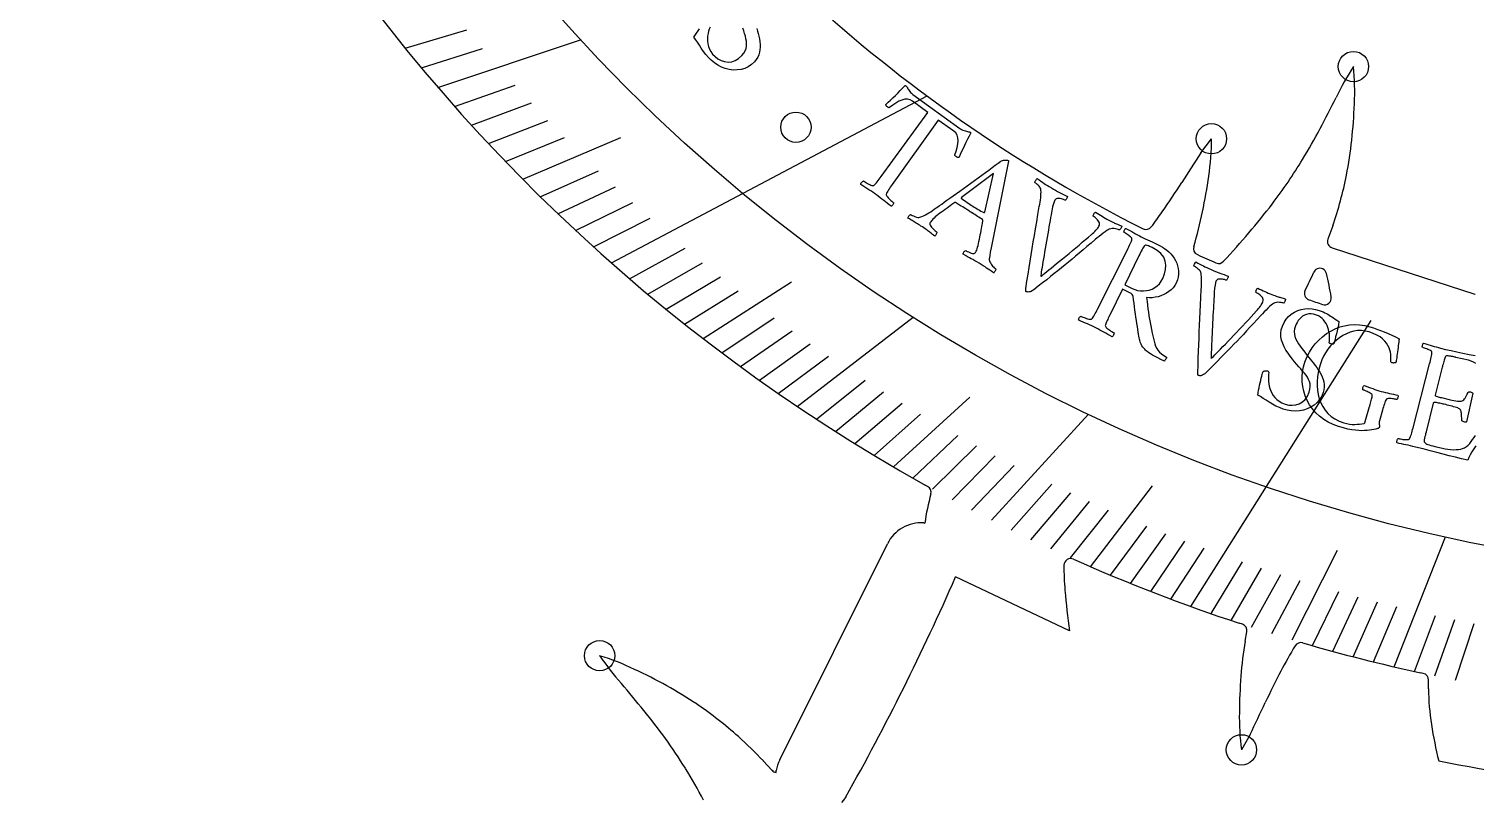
# Model space of a CAD drawing. Header units: millimetres. Extents: x -94 to 94, y -94 to 94.
# Drawn here: x -66.4 to -12.3, y -43.7 to -14.9 of the extents above; entities that cross this region are included whole.
import ezdxf

# ---------------------------------------------------------------- set-up
doc = ezdxf.new("R2010")
doc.units = ezdxf.units.MM
for name, color, linetype in [('CUT_INNER', 6, 'Continuous'), ('CUT_OUTER', 1, 'Continuous'), ('ENGRAVE', 7, 'Continuous'), ('ENGRAVE_FINE', 8, 'Continuous'), ('TEXT', 5, 'Continuous')]:
    doc.layers.add(name, color=color, linetype=linetype)

msp = doc.modelspace()

# ---------------------------------------------------------------- linework, layer by layer
at = {"layer": 'CUT_INNER'}
for points in [[(-22.6, -19.509), (-22.206, -18.985), (-22.203, -18.981)], [(-17.667, -22.235), (-17.85, -22.731)], [(-17.692, -23.055), (-12.35, -24.783), (-12.344, -24.785)], [(-32.817, -31.977), (-32.907, -31.927)], [(-32.955, -33.341), (-32.921, -33.345)], [(-38.348, -42.2), (-34.323, -34.123)], [(-27.508, -37.373), (-27.507, -37.379), (-27.512, -37.376), (-31.774, -35.361)], [(-21.046, -37.127), (-21.172, -37.086)], [(-20.944, -37.755), (-20.878, -37.411)], [(-14.28, -38.964), (-14.383, -38.942)], [(-14.09, -39.54), (-14.083, -39.214)], [(-20.755, -41.248), (-21.078, -41.818), (-21.081, -41.822)], [(-38.962, -42.237), (-38.635, -42.589)], [(-38.485, -42.666), (-38.477, -42.595)], [(-35.878, -43.585), (-35.958, -43.699), (-36.039, -43.794)]]:
    msp.add_lwpolyline(points, dxfattribs=at)
for centre, radius, start, end in [((0, 27.004), 67.496, 125.98241, 240.82111), ((-0.007, 26.994), 55.199, 227.8306, 243.3541), ((-9.16, -21.382), 9.263, 146.5853, 154.7692), ((-25.649, -17.191), 8.804, 356.8265, 5.9364), ((-70.969, 9.314), 59.75, 332.14912, 333.40663), ((-35.456, -17.02), 18.609, 353.8051, 357.9727), ((-38.537, -7.777), 23.091, 328.7711, 332.0511), ((-31.006, -19.029), 8.804, 351.2015, 0.3114), ((-32.367, -17.359), 15.502, 348.9059, 353.8177), ((62.107, -74.714), 101.109, 146.90664, 147.65321), ((-35.181, -9.781), 19.182, 322.6541, 328.6934), ((-40.75, -17.898), 18.609, 348.1801, 352.3477), ((-31.047, -17.601), 14.16, 340.8975, 348.8398), ((-49.132, -4.138), 30.63, 324.9919, 327.453), ((-39.239, -6.669), 24.296, 319.3634, 322.6242), ((-33.891, -14.957), 11.941, 322.2204, 325.5586), ((-37.603, -18.562), 15.393, 343.2228, 348.2014), ((-24.651, -22.119), 0.25, 243.457, 322.0596), ((-54.618, 6.565), 44.585, 317.4946, 319.329), ((-22.627, -23.083), 0.25, 161.9079, 245.5664), ((-17.615, -22.818), 0.25, 159.7543, 252.0802), ((-9.332, 6.124), 32.34, 245.5243, 246.2189), ((-9.757, 4.809), 30.967, 245.9575, 246.6449), ((-21.934, -23.391), 0.25, 246.6211, 317.5264), ((-33.205, -17.326), 16.249, 333.2174, 335.874), ((-18.147, -24.07), 0.25, 115.753, 155.7484), ((-18.147, -24.07), 0.25, 12.9076, 115.753), ((-27.642, -26.437), 10.036, 8.8654, 13.9701), ((-18.475, -24.759), 0.25, 153.6337, 250.4883), ((-3.839, 16.106), 43.656, 250.2954, 250.9963), ((-17.973, -24.935), 0.25, 250.8398, 10.3173), ((-24.525, -34.512), 8.477, 164.5614, 172.0905), ((-32.938, -32.195), 0.25, 346.1217, 60.9961), ((-33.054, -34.755), 1.418, 86.0102, 153.5102), ((-27.469, -34.923), 0.25, 65.9334, 179.8158), ((-18.824, -35.035), 8.896, 179.2772, 185.3238), ((-0.006, 26.987), 67.478, 246.07896, 251.71979), ((-116.278, 1.678), 92.265, 330.6214, 336.33177), ((-6.068, -34.149), 21.68, 184.5253, 188.5505), ((-21.124, -37.364), 0.25, 349.3006, 71.8945), ((-5.647, -40.267), 15.502, 170.6736, 175.5854), ((-18.861, -38.064), 0.25, 74.0046, 149.4522), ((-0.004, 26.988), 67.48, 253.83367, 257.69617), ((-37.38, -33.158), 9.263, 213.7437, 221.9276), ((-47.643, -46.727), 8.804, 63.9849, 73.0948), ((-5.06, -46.445), 16.396, 148.7391, 152.5191), ((-51.608, -55.699), 18.609, 60.9635, 65.1311), ((7.534, -53.077), 30.63, 152.3846, 154.8457), ((-89.662, -78.204), 59.75, 39.30754, 40.56505), ((-50.096, -52.983), 15.502, 56.0643, 60.9761), ((-2.549, -40.511), 18.609, 175.5727, 179.7404), ((-14.333, -39.208), 0.25, 358.7745, 77.8711), ((-3.987, -39.35), 10.105, 181.0807, 188.6884), ((-61.322, -54.95), 23.091, 35.9295, 39.2095), ((-49.361, -51.861), 14.16, 48.0559, 55.9982), ((-12.357, -40.642), 8.804, 178.5941, 187.7041), ((-111.861, 2.599), 101.109, 334.29932, 335.04589), ((1.092, -38.565), 15.244, 188.7219, 193.9421), ((-58.086, -52.575), 19.077, 31.8288, 35.8574), ((-51.292, -53.985), 17.031, 43.615, 48.0005), ((-59.718, -53.563), 20.985, 28.0326, 31.7687), ((-38.453, -42.42), 0.248, 222.8335, 262.6316), ((-37.079, -42.832), 1.418, 153.5102, 170.3852), ((-1.435, 19.534), 62.978, 258.76728, 264.35713)]:
    msp.add_arc(centre, radius, start, end, dxfattribs=at)
at = {"layer": 'CUT_OUTER'}
msp.add_arc((0, 0), 94.5, 187.01862, 352.61767, dxfattribs=at)
at = {"layer": 'ENGRAVE'}
for points in [[(-51.132, -17.056), (-45.804, -15.279)], [(-44.641, -23.621), (-32.841, -17.377)], [(-37.693, -28.987), (-33.36, -25.654)], [(-22.971, -36.463), (-16.232, -25.767)], [(-30.434, -33.241), (-26.804, -29.276)], [(-15.376, -38.717), (-13.449, -33.864)]]:
    msp.add_lwpolyline(points, dxfattribs=at)
for centre, radius in [((0, 27.004), 62.336), ((-16.892, -16.28), 0.567), ((-37.743, -18.546), 0.567), ((-22.203, -18.98), 0.567), ((-45.084, -38.303), 0.567), ((-21.081, -41.823), 0.567)]:
    msp.add_circle(centre, radius, dxfattribs=at)
at = {"layer": 'ENGRAVE_FINE'}
for points in [[(-52.358, -15.591), (-50.056, -14.906)], [(-51.748, -16.33), (-49.46, -15.608)], [(-50.508, -17.769), (-48.249, -16.974)], [(-49.879, -18.469), (-47.636, -17.639)], [(-49.243, -19.157), (-47.016, -18.29)], [(-47.955, -20.494), (-44.294, -18.929)], [(-48.602, -19.832), (-46.392, -18.93)], [(-47.302, -21.144), (-45.128, -20.172)], [(-46.644, -21.782), (-44.489, -20.775)], [(-45.981, -22.407), (-43.846, -21.366)], [(-45.314, -23.02), (-43.198, -21.945)], [(-43.964, -24.21), (-41.891, -23.068)], [(-43.283, -24.787), (-41.232, -23.613)], [(-42.597, -25.352), (-40.569, -24.145)], [(-41.214, -26.448), (-37.908, -24.326)], [(-41.907, -25.906), (-39.903, -24.667)], [(-40.517, -26.979), (-38.561, -25.676)], [(-39.816, -27.497), (-37.885, -26.164)], [(-39.111, -28.005), (-37.206, -26.641)], [(-38.404, -28.502), (-36.525, -27.107)], [(-36.979, -29.461), (-35.155, -28.007)], [(-36.262, -29.924), (-34.466, -28.441)], [(-34.095, -31.247), (-31.244, -28.634)], [(-35.543, -30.376), (-33.775, -28.865)], [(-34.82, -30.817), (-33.082, -29.278)], [(-33.368, -31.667), (-31.689, -30.074)], [(-32.638, -32.076), (-30.99, -30.457)], [(-31.905, -32.475), (-30.289, -30.829)], [(-31.171, -32.863), (-29.586, -31.192)], [(-29.696, -33.608), (-28.175, -31.888)], [(-28.955, -33.966), (-27.468, -32.221)], [(-26.723, -34.977), (-24.412, -31.952)], [(-28.213, -34.313), (-26.759, -32.545)], [(-27.469, -34.65), (-26.049, -32.859)], [(-25.975, -35.294), (-24.625, -33.459)], [(-25.226, -35.601), (-23.911, -33.744)], [(-24.476, -35.898), (-23.196, -34.021)], [(-23.724, -36.185), (-22.48, -34.288)], [(-19.186, -37.708), (-17.485, -34.364)], [(-22.216, -36.731), (-21.045, -34.796)], [(-21.46, -36.99), (-20.326, -35.036)], [(-20.703, -37.239), (-19.607, -35.267)], [(-19.945, -37.478), (-18.887, -35.489)], [(-18.426, -37.928), (-17.444, -35.907)], [(-17.665, -38.139), (-16.721, -36.103)], [(-16.903, -38.341), (-15.998, -36.29)], [(-16.14, -38.534), (-15.275, -36.469)], [(-14.612, -38.892), (-13.826, -36.8)], [(-13.847, -39.056), (-13.101, -36.953)], [(-13.081, -39.212), (-12.375, -37.097)]]:
    msp.add_lwpolyline(points, dxfattribs=at)
at = {"layer": 'TEXT'}
for points in [[(-39.199, -14.856), (-39.174, -14.951), (-39.15, -15.049), (-39.129, -15.148), (-39.11, -15.248), (-39.095, -15.349), (-39.085, -15.45), (-39.084, -15.55), (-39.091, -15.649), (-39.107, -15.746), (-39.133, -15.84), (-39.173, -15.93), (-39.225, -16.016), (-39.291, -16.097), (-39.402, -16.202), (-39.523, -16.286), (-39.654, -16.348), (-39.796, -16.388), (-39.943, -16.407), (-40.091, -16.408), (-40.239, -16.389), (-40.387, -16.352), (-40.531, -16.297), (-40.667, -16.227), (-40.794, -16.141), (-40.913, -16.04), (-41.017, -15.936), (-41.113, -15.827), (-41.201, -15.714), (-41.281, -15.597), (-41.355, -15.481), (-41.426, -15.372), (-41.494, -15.27), (-41.559, -15.175), (-41.51, -15.101), (-41.458, -15.025), (-41.403, -14.947), (-41.345, -14.869)], [(-40.956, -14.806), (-40.984, -14.88), (-41.009, -14.961), (-41.029, -15.046), (-41.045, -15.138), (-41.054, -15.232), (-41.053, -15.329), (-41.04, -15.426), (-41.018, -15.524), (-40.981, -15.623), (-40.928, -15.719), (-40.857, -15.814), (-40.769, -15.907), (-40.661, -15.993), (-40.544, -16.055), (-40.417, -16.094), (-40.281, -16.11), (-40.143, -16.097), (-40.012, -16.052), (-39.887, -15.976), (-39.768, -15.867), (-39.695, -15.778), (-39.641, -15.69), (-39.606, -15.602), (-39.59, -15.514), (-39.588, -15.425), (-39.595, -15.335), (-39.611, -15.242), (-39.635, -15.146), (-39.665, -15.048), (-39.695, -14.947), (-39.727, -14.842)], [(-12.315, -30.452), (-12.39, -30.57), (-12.461, -30.687), (-12.523, -30.796), (-12.573, -30.897), (-12.614, -30.99), (-12.847, -30.939), (-13.079, -30.884), (-13.309, -30.828), (-13.539, -30.769), (-13.775, -30.708), (-14.026, -30.644), (-14.291, -30.576), (-14.572, -30.505), (-14.669, -30.481), (-14.762, -30.459), (-14.849, -30.439), (-14.932, -30.422), (-15.013, -30.405), (-15.095, -30.386), (-15.178, -30.366), (-15.262, -30.344), (-15.269, -30.328), (-15.271, -30.308), (-15.268, -30.285), (-15.261, -30.258), (-15.252, -30.232), (-15.242, -30.211), (-15.231, -30.195), (-15.22, -30.183), (-15.198, -30.188), (-15.169, -30.194), (-15.133, -30.201), (-15.089, -30.209), (-15.041, -30.216), (-14.994, -30.221), (-14.948, -30.223), (-14.902, -30.224), (-14.862, -30.222), (-14.831, -30.216), (-14.81, -30.207), (-14.798, -30.195), (-14.778, -30.161), (-14.76, -30.121), (-14.742, -30.075), (-14.726, -30.024), (-14.71, -29.968), (-14.694, -29.911), (-14.678, -29.851), (-14.662, -29.789), (-14.043, -27.389), (-14.027, -27.326), (-14.011, -27.265), (-13.997, -27.206), (-13.984, -27.149), (-13.972, -27.095), (-13.965, -27.046), (-13.961, -27.001), (-13.962, -26.961), (-13.965, -26.943), (-13.978, -26.925), (-14.001, -26.906), (-14.034, -26.887), (-14.072, -26.869), (-14.111, -26.851), (-14.152, -26.834), (-14.194, -26.817), (-14.234, -26.803), (-14.267, -26.791), (-14.293, -26.783), (-14.313, -26.777), (-14.317, -26.761), (-14.318, -26.742), (-14.316, -26.718), (-14.311, -26.691), (-14.303, -26.665), (-14.294, -26.643), (-14.283, -26.627), (-14.27, -26.616), (-14.189, -26.641), (-14.109, -26.666), (-14.029, -26.691), (-13.951, -26.715), (-13.872, -26.74), (-13.795, -26.763), (-13.717, -26.784), (-13.64, -26.804), (-13.64, -26.804), (-13.445, -26.852), (-13.24, -26.899), (-13.025, -26.946), (-12.799, -26.992), (-12.57, -27.038), (-12.344, -27.084)], [(-12.312, -27.38), (-12.397, -27.33), (-12.491, -27.29), (-12.594, -27.26), (-13.059, -27.15), (-13.079, -27.145), (-13.106, -27.14), (-13.14, -27.132), (-13.181, -27.124), (-13.225, -27.115), (-13.268, -27.108), (-13.31, -27.102), (-13.35, -27.097), (-13.387, -27.096), (-13.415, -27.098), (-13.436, -27.105), (-13.449, -27.116), (-13.464, -27.145), (-13.478, -27.179), (-13.492, -27.218), (-13.505, -27.261), (-13.518, -27.307), (-13.531, -27.354), (-13.543, -27.402), (-13.556, -27.451), (-13.56, -27.47), (-13.565, -27.487), (-13.568, -27.502), (-13.571, -27.514), (-13.833, -28.564), (-13.831, -28.576), (-13.819, -28.587), (-13.797, -28.599), (-13.766, -28.611), (-13.729, -28.623), (-13.689, -28.635), (-13.647, -28.646), (-13.603, -28.657), (-13.313, -28.727), (-13.219, -28.749), (-13.135, -28.767), (-13.062, -28.78), (-13, -28.789), (-12.946, -28.794), (-12.899, -28.793), (-12.859, -28.786), (-12.825, -28.775), (-12.796, -28.757), (-12.768, -28.734), (-12.742, -28.706), (-12.718, -28.671), (-12.693, -28.63), (-12.666, -28.582), (-12.637, -28.527), (-12.605, -28.465), (-12.594, -28.449), (-12.576, -28.44), (-12.55, -28.438), (-12.517, -28.442), (-12.486, -28.451), (-12.46, -28.463), (-12.441, -28.477), (-12.427, -28.493), (-12.666, -29.561), (-12.683, -29.567), (-12.704, -29.57), (-12.732, -29.569), (-12.764, -29.563), (-12.794, -29.553), (-12.818, -29.54), (-12.833, -29.523), (-12.841, -29.503), (-12.843, -29.423), (-12.846, -29.355), (-12.849, -29.298), (-12.854, -29.253), (-12.859, -29.217), (-12.864, -29.186), (-12.87, -29.162), (-12.877, -29.144), (-12.885, -29.129), (-12.894, -29.115), (-12.904, -29.102), (-12.916, -29.089), (-12.932, -29.074), (-12.959, -29.059), (-12.994, -29.043), (-13.04, -29.027), (-13.092, -29.011), (-13.146, -28.994), (-13.203, -28.978), (-13.263, -28.962), (-13.323, -28.947), (-13.382, -28.932), (-13.439, -28.918), (-13.494, -28.904), (-13.532, -28.895), (-13.573, -28.886), (-13.617, -28.876), (-13.663, -28.866), (-13.709, -28.857), (-13.752, -28.849), (-13.791, -28.843), (-13.828, -28.838), (-13.86, -28.836), (-13.883, -28.839), (-13.898, -28.846), (-13.906, -28.858), (-14.173, -29.931), (-14.175, -29.938), (-14.177, -29.945), (-14.179, -29.955), (-14.182, -29.966), (-14.192, -30.009), (-14.204, -30.058), (-14.217, -30.113), (-14.23, -30.174), (-14.242, -30.231), (-14.247, -30.276), (-14.247, -30.307), (-14.24, -30.325), (-14.214, -30.351), (-14.183, -30.373), (-14.148, -30.393), (-14.109, -30.409), (-14.061, -30.425), (-14.001, -30.443), (-13.929, -30.462), (-13.844, -30.483), (-13.568, -30.549), (-13.465, -30.57), (-13.361, -30.586), (-13.257, -30.597), (-13.153, -30.602), (-13.053, -30.601), (-12.962, -30.594), (-12.881, -30.579), (-12.809, -30.558), (-12.735, -30.527), (-12.667, -30.485), (-12.604, -30.433), (-12.546, -30.369), (-12.491, -30.299), (-12.437, -30.225), (-12.382, -30.148), (-12.327, -30.067)]]:
    msp.add_lwpolyline(points, dxfattribs=at)
for points in [[(-31.616, -18.594), (-31.585, -18.613), (-31.548, -18.632), (-31.505, -18.651), (-31.455, -18.669), (-31.406, -18.686), (-31.362, -18.699), (-31.325, -18.708), (-31.294, -18.715), (-31.271, -18.718), (-31.253, -18.721), (-31.239, -18.726), (-31.23, -18.73), (-31.223, -18.736), (-31.216, -18.743), (-31.21, -18.752), (-31.203, -18.762), (-31.266, -18.88), (-31.326, -18.997), (-31.385, -19.112), (-31.441, -19.226), (-31.494, -19.34), (-31.546, -19.451), (-31.595, -19.562), (-31.642, -19.672), (-31.651, -19.673), (-31.663, -19.674), (-31.677, -19.674), (-31.692, -19.673), (-31.709, -19.671), (-31.725, -19.666), (-31.741, -19.657), (-31.756, -19.644), (-31.779, -19.627), (-31.795, -19.609), (-31.804, -19.592), (-31.806, -19.574), (-31.752, -19.436), (-31.712, -19.302), (-31.687, -19.174), (-31.677, -19.051), (-31.684, -18.938), (-31.715, -18.84), (-31.767, -18.758), (-31.843, -18.69), (-32.418, -18.283), (-34.142, -20.69), (-34.179, -20.743), (-34.214, -20.793), (-34.248, -20.843), (-34.281, -20.89), (-34.31, -20.936), (-34.334, -20.978), (-34.353, -21.018), (-34.366, -21.056), (-34.366, -21.074), (-34.358, -21.096), (-34.342, -21.124), (-34.319, -21.155), (-34.29, -21.189), (-34.26, -21.222), (-34.227, -21.254), (-34.192, -21.285), (-34.159, -21.314), (-34.131, -21.337), (-34.109, -21.355), (-34.091, -21.367), (-34.093, -21.384), (-34.098, -21.402), (-34.108, -21.424), (-34.122, -21.448), (-34.138, -21.47), (-34.154, -21.487), (-34.171, -21.498), (-34.187, -21.504), (-34.257, -21.447), (-34.326, -21.392), (-34.393, -21.338), (-34.459, -21.285), (-34.525, -21.233), (-34.593, -21.181), (-34.662, -21.13), (-34.732, -21.078), (-34.801, -21.029), (-34.872, -20.98), (-34.944, -20.931), (-35.017, -20.883), (-35.09, -20.834), (-35.165, -20.786), (-35.241, -20.737), (-35.317, -20.688), (-35.317, -20.67), (-35.311, -20.651), (-35.3, -20.63), (-35.284, -20.608), (-35.266, -20.587), (-35.249, -20.571), (-35.233, -20.56), (-35.218, -20.554), (-35.2, -20.566), (-35.175, -20.582), (-35.144, -20.602), (-35.105, -20.625), (-35.064, -20.649), (-35.022, -20.671), (-34.98, -20.691), (-34.938, -20.708), (-34.899, -20.721), (-34.869, -20.727), (-34.846, -20.727), (-34.831, -20.72), (-34.799, -20.696), (-34.767, -20.665), (-34.734, -20.629), (-34.7, -20.587), (-34.665, -20.542), (-34.629, -20.494), (-34.592, -20.444), (-34.554, -20.392), (-32.81, -18), (-33.386, -17.574), (-33.474, -17.524), (-33.569, -17.5), (-33.671, -17.502), (-33.781, -17.53), (-33.895, -17.578), (-34.01, -17.642), (-34.125, -17.72), (-34.242, -17.814), (-34.259, -17.817), (-34.279, -17.814), (-34.3, -17.805), (-34.324, -17.788), (-34.34, -17.778), (-34.353, -17.766), (-34.363, -17.753), (-34.37, -17.739), (-34.374, -17.725), (-34.377, -17.712), (-34.38, -17.701), (-34.381, -17.692), (-34.292, -17.613), (-34.203, -17.531), (-34.114, -17.447), (-34.024, -17.359), (-33.934, -17.27), (-33.844, -17.178), (-33.752, -17.083), (-33.66, -16.987), (-33.645, -16.992), (-33.631, -17), (-33.618, -17.012), (-33.604, -17.026), (-33.592, -17.041), (-33.582, -17.055), (-33.574, -17.068), (-33.568, -17.08), (-33.553, -17.107), (-33.533, -17.137), (-33.51, -17.17), (-33.483, -17.207), (-33.454, -17.244), (-33.426, -17.276), (-33.398, -17.303), (-33.37, -17.326)], [(-32.569, -21.613), (-32.561, -21.608), (-32.537, -21.591), (-32.497, -21.563), (-32.441, -21.524), (-32.371, -21.475), (-32.29, -21.418), (-32.199, -21.352), (-32.096, -21.279), (-31.984, -21.199), (-31.865, -21.115), (-31.741, -21.027), (-31.609, -20.934), (-31.474, -20.838), (-31.338, -20.741), (-31.2, -20.642), (-31.061, -20.54), (-30.923, -20.439), (-30.788, -20.339), (-30.656, -20.242), (-30.527, -20.147), (-30.403, -20.055), (-30.287, -19.969), (-30.179, -19.889), (-30.078, -19.814), (-30.052, -19.801), (-30.02, -19.791), (-29.982, -19.783), (-29.936, -19.777), (-29.892, -19.775), (-29.856, -19.776), (-29.827, -19.781), (-29.806, -19.79), (-29.802, -19.793), (-29.799, -19.795), (-29.797, -19.798), (-29.796, -19.8), (-29.795, -19.802), (-29.794, -19.806), (-29.792, -19.81), (-29.789, -19.815), (-30.444, -23.062), (-30.473, -23.223), (-30.494, -23.344), (-30.507, -23.425), (-30.513, -23.465), (-30.513, -23.502), (-30.506, -23.54), (-30.492, -23.58), (-30.471, -23.622), (-30.444, -23.664), (-30.416, -23.703), (-30.387, -23.738), (-30.355, -23.771), (-30.326, -23.799), (-30.302, -23.821), (-30.283, -23.837), (-30.27, -23.846), (-30.27, -23.866), (-30.275, -23.887), (-30.286, -23.91), (-30.302, -23.935), (-30.319, -23.957), (-30.332, -23.974), (-30.343, -23.986), (-30.35, -23.992), (-30.421, -23.944), (-30.488, -23.897), (-30.55, -23.854), (-30.61, -23.813), (-30.67, -23.771), (-30.737, -23.728), (-30.81, -23.681), (-30.89, -23.632), (-30.974, -23.581), (-31.052, -23.536), (-31.122, -23.496), (-31.186, -23.461), (-31.25, -23.427), (-31.322, -23.388), (-31.401, -23.345), (-31.488, -23.298), (-31.489, -23.28), (-31.485, -23.261), (-31.476, -23.239), (-31.462, -23.216), (-31.445, -23.194), (-31.428, -23.178), (-31.411, -23.166), (-31.394, -23.16), (-31.367, -23.175), (-31.333, -23.192), (-31.29, -23.211), (-31.24, -23.232), (-31.189, -23.25), (-31.145, -23.262), (-31.108, -23.267), (-31.077, -23.267), (-31.06, -23.26), (-31.044, -23.248), (-31.028, -23.231), (-31.012, -23.208), (-30.998, -23.18), (-30.983, -23.142), (-30.967, -23.093), (-30.95, -23.034), (-30.933, -22.966), (-30.916, -22.895), (-30.9, -22.818), (-30.883, -22.736), (-30.866, -22.653), (-30.85, -22.57), (-30.834, -22.489), (-30.819, -22.409), (-30.805, -22.332), (-30.792, -22.262), (-30.78, -22.2), (-30.77, -22.145), (-30.761, -22.1), (-30.755, -22.067), (-30.751, -22.048), (-30.75, -22.041), (-30.75, -22.04), (-30.751, -22.037), (-30.752, -22.032), (-30.754, -22.025), (-30.756, -22.017), (-30.759, -22.011), (-30.763, -22.006), (-30.768, -22.002), (-30.806, -21.975), (-30.849, -21.946), (-30.897, -21.914), (-30.949, -21.881), (-31.003, -21.846), (-31.055, -21.814), (-31.105, -21.782), (-31.154, -21.751), (-31.166, -21.743), (-31.179, -21.735), (-31.191, -21.727), (-31.203, -21.719), (-31.216, -21.711), (-31.227, -21.704), (-31.238, -21.697), (-31.248, -21.69), (-31.32, -21.644), (-31.387, -21.602), (-31.447, -21.564), (-31.503, -21.529), (-31.56, -21.495), (-31.625, -21.456), (-31.697, -21.414), (-31.778, -21.367), (-31.781, -21.366), (-31.786, -21.365), (-31.791, -21.365), (-31.798, -21.365), (-31.804, -21.366), (-31.809, -21.366), (-31.812, -21.366), (-31.813, -21.366), (-31.819, -21.371), (-31.838, -21.385), (-31.87, -21.408), (-31.915, -21.441), (-31.969, -21.48), (-32.028, -21.523), (-32.091, -21.568), (-32.16, -21.618), (-32.23, -21.668), (-32.296, -21.717), (-32.36, -21.765), (-32.421, -21.812), (-32.481, -21.858), (-32.533, -21.901), (-32.579, -21.943), (-32.617, -21.982), (-32.649, -22.018), (-32.676, -22.051), (-32.7, -22.08), (-32.718, -22.107), (-32.73, -22.136), (-32.731, -22.169), (-32.72, -22.205), (-32.698, -22.245), (-32.668, -22.286), (-32.636, -22.324), (-32.602, -22.36), (-32.565, -22.394), (-32.53, -22.423), (-32.502, -22.446), (-32.481, -22.462), (-32.468, -22.472), (-32.468, -22.483), (-32.472, -22.498), (-32.481, -22.519), (-32.493, -22.544), (-32.508, -22.57), (-32.522, -22.59), (-32.536, -22.606), (-32.549, -22.618), (-32.594, -22.585), (-32.635, -22.554), (-32.673, -22.526), (-32.707, -22.5), (-32.739, -22.474), (-32.772, -22.45), (-32.804, -22.424), (-32.837, -22.399), (-32.872, -22.373), (-32.913, -22.343), (-32.96, -22.311), (-33.012, -22.275), (-33.066, -22.24), (-33.115, -22.208), (-33.16, -22.18), (-33.201, -22.155), (-33.241, -22.132), (-33.28, -22.109), (-33.319, -22.086), (-33.358, -22.063), (-33.4, -22.038), (-33.447, -22.01), (-33.499, -21.978), (-33.555, -21.943), (-33.555, -21.932), (-33.549, -21.917), (-33.539, -21.898), (-33.523, -21.875), (-33.506, -21.851), (-33.49, -21.832), (-33.475, -21.817), (-33.461, -21.805), (-33.434, -21.822), (-33.397, -21.841), (-33.35, -21.863), (-33.294, -21.887), (-33.236, -21.908), (-33.185, -21.919), (-33.141, -21.921), (-33.103, -21.913), (-33.035, -21.889), (-32.967, -21.86), (-32.901, -21.827), (-32.835, -21.789), (-32.769, -21.748), (-32.703, -21.705), (-32.636, -21.66), (-32.569, -21.613)], [(-30.352, -20.273), (-31.556, -21.179), (-31.556, -21.18), (-31.557, -21.182), (-31.558, -21.186), (-31.56, -21.191), (-31.561, -21.196), (-31.562, -21.2), (-31.561, -21.203), (-31.559, -21.205), (-31.512, -21.24), (-31.459, -21.277), (-31.402, -21.317), (-31.34, -21.359), (-31.278, -21.4), (-31.223, -21.437), (-31.174, -21.469), (-31.131, -21.497), (-31.075, -21.532), (-31.022, -21.565), (-30.971, -21.596), (-30.922, -21.623), (-30.874, -21.651), (-30.823, -21.68), (-30.77, -21.709), (-30.715, -21.741), (-30.709, -21.743), (-30.704, -21.743), (-30.699, -21.741), (-30.694, -21.736), (-30.69, -21.731), (-30.686, -21.728), (-30.684, -21.726), (-30.684, -21.725)], [(-28.189, -20.816), (-28.111, -20.861), (-28.034, -20.904), (-27.958, -20.946), (-27.882, -20.986), (-27.806, -21.024), (-27.732, -21.063), (-27.658, -21.102), (-27.585, -21.14), (-27.588, -21.155), (-27.595, -21.174), (-27.607, -21.197), (-27.623, -21.224), (-27.64, -21.249), (-27.655, -21.267), (-27.667, -21.276), (-27.677, -21.279), (-27.691, -21.272), (-27.712, -21.263), (-27.74, -21.252), (-27.776, -21.239), (-27.816, -21.227), (-27.856, -21.217), (-27.897, -21.211), (-27.938, -21.207), (-27.977, -21.21), (-28.011, -21.223), (-28.04, -21.244), (-28.063, -21.276), (-28.088, -21.331), (-28.114, -21.414), (-28.142, -21.526), (-28.171, -21.667), (-28.185, -21.74), (-28.201, -21.825), (-28.218, -21.922), (-28.238, -22.03), (-28.259, -22.146), (-28.28, -22.268), (-28.303, -22.396), (-28.327, -22.53), (-28.352, -22.667), (-28.375, -22.804), (-28.398, -22.941), (-28.421, -23.078), (-28.443, -23.213), (-28.464, -23.343), (-28.484, -23.467), (-28.504, -23.585), (-28.522, -23.695), (-28.538, -23.795), (-28.553, -23.884), (-28.566, -23.962), (-28.576, -24.027), (-28.584, -24.076), (-28.589, -24.108), (-28.59, -24.122), (-28.572, -24.109), (-28.54, -24.085), (-28.494, -24.049), (-28.434, -24.002), (-28.363, -23.945), (-28.283, -23.881), (-28.194, -23.81), (-28.097, -23.731), (-27.992, -23.645), (-27.883, -23.556), (-27.768, -23.462), (-27.648, -23.363), (-27.526, -23.262), (-27.403, -23.16), (-27.279, -23.057), (-27.155, -22.952), (-27.032, -22.849), (-26.913, -22.749), (-26.798, -22.651), (-26.688, -22.556), (-26.646, -22.52), (-26.605, -22.482), (-26.565, -22.442), (-26.526, -22.4), (-26.489, -22.359), (-26.457, -22.319), (-26.431, -22.282), (-26.41, -22.246), (-26.394, -22.205), (-26.388, -22.164), (-26.394, -22.124), (-26.411, -22.084), (-26.435, -22.046), (-26.462, -22.011), (-26.492, -21.979), (-26.525, -21.948), (-26.557, -21.922), (-26.584, -21.901), (-26.606, -21.885), (-26.624, -21.874), (-26.628, -21.861), (-26.626, -21.843), (-26.619, -21.821), (-26.605, -21.793), (-26.589, -21.766), (-26.573, -21.745), (-26.557, -21.731), (-26.541, -21.723), (-26.476, -21.762), (-26.414, -21.8), (-26.353, -21.837), (-26.294, -21.874), (-26.235, -21.91), (-26.174, -21.946), (-26.11, -21.982), (-26.043, -22.018), (-25.989, -22.047), (-25.94, -22.072), (-25.897, -22.093), (-25.859, -22.112), (-25.825, -22.128), (-25.79, -22.144), (-25.756, -22.159), (-25.722, -22.174), (-25.686, -22.189), (-25.646, -22.206), (-25.603, -22.226), (-25.556, -22.247), (-25.558, -22.262), (-25.566, -22.282), (-25.578, -22.306), (-25.595, -22.334), (-25.612, -22.36), (-25.625, -22.378), (-25.636, -22.388), (-25.642, -22.389), (-25.663, -22.381), (-25.696, -22.37), (-25.74, -22.358), (-25.795, -22.343), (-25.855, -22.333), (-25.913, -22.332), (-25.97, -22.34), (-26.024, -22.358), (-26.066, -22.378), (-26.118, -22.409), (-26.181, -22.453), (-26.255, -22.508), (-26.333, -22.568), (-26.407, -22.628), (-26.479, -22.687), (-26.548, -22.746), (-26.707, -22.882), (-26.86, -23.012), (-27.006, -23.136), (-27.146, -23.254), (-27.282, -23.368), (-27.416, -23.48), (-27.549, -23.589), (-27.679, -23.695), (-27.81, -23.802), (-27.944, -23.91), (-28.081, -24.02), (-28.22, -24.131), (-28.364, -24.247), (-28.518, -24.367), (-28.68, -24.493), (-28.85, -24.624), (-28.897, -24.657), (-28.941, -24.683), (-28.981, -24.699), (-29.018, -24.707), (-29.052, -24.709), (-29.084, -24.706), (-29.114, -24.698), (-29.141, -24.686), (-29.148, -24.679), (-29.151, -24.669), (-29.151, -24.655), (-29.149, -24.637), (-29.145, -24.619), (-29.143, -24.602), (-29.142, -24.588), (-29.142, -24.576), (-29.102, -24.306), (-29.062, -24.046), (-29.023, -23.796), (-28.985, -23.554), (-28.947, -23.316), (-28.907, -23.077), (-28.867, -22.836), (-28.825, -22.593), (-28.783, -22.342), (-28.738, -22.079), (-28.691, -21.804), (-28.642, -21.515), (-28.626, -21.427), (-28.612, -21.343), (-28.6, -21.263), (-28.59, -21.186), (-28.583, -21.113), (-28.578, -21.042), (-28.577, -20.972), (-28.578, -20.903), (-28.581, -20.875), (-28.59, -20.846), (-28.605, -20.816), (-28.626, -20.784), (-28.651, -20.754), (-28.676, -20.725), (-28.702, -20.699), (-28.729, -20.674), (-28.755, -20.652), (-28.777, -20.635), (-28.797, -20.62), (-28.813, -20.61), (-28.813, -20.604), (-28.806, -20.59), (-28.794, -20.568), (-28.776, -20.538), (-28.758, -20.508), (-28.743, -20.486), (-28.733, -20.472), (-28.727, -20.467), (-28.65, -20.518), (-28.579, -20.564), (-28.516, -20.606), (-28.46, -20.645), (-28.404, -20.683), (-28.34, -20.724), (-28.268, -20.768), (-28.189, -20.816)], [(-24.117, -22.98), (-24.034, -23.025), (-23.953, -23.077), (-23.874, -23.137), (-23.798, -23.206), (-23.725, -23.28), (-23.659, -23.36), (-23.6, -23.444), (-23.547, -23.534), (-23.502, -23.628), (-23.468, -23.725), (-23.445, -23.826), (-23.432, -23.931), (-23.431, -24.038), (-23.446, -24.147), (-23.476, -24.258), (-23.52, -24.371), (-23.569, -24.462), (-23.631, -24.546), (-23.705, -24.622), (-23.791, -24.691), (-23.886, -24.752), (-23.986, -24.804), (-24.091, -24.848), (-24.201, -24.882), (-24.311, -24.906), (-24.42, -24.92), (-24.525, -24.924), (-24.628, -24.917), (-24.613, -25.062), (-24.597, -25.203), (-24.58, -25.338), (-24.562, -25.467), (-24.542, -25.595), (-24.52, -25.722), (-24.497, -25.85), (-24.472, -25.978), (-24.445, -26.11), (-24.416, -26.248), (-24.384, -26.394), (-24.351, -26.547), (-24.325, -26.644), (-24.291, -26.734), (-24.251, -26.814), (-24.204, -26.887), (-24.147, -26.954), (-24.075, -27.018), (-23.989, -27.079), (-23.89, -27.138), (-23.886, -27.155), (-23.89, -27.175), (-23.899, -27.198), (-23.915, -27.224), (-23.931, -27.249), (-23.945, -27.267), (-23.955, -27.28), (-23.962, -27.288), (-24.092, -27.229), (-24.209, -27.172), (-24.313, -27.119), (-24.405, -27.067), (-24.484, -27.019), (-24.55, -26.976), (-24.604, -26.937), (-24.646, -26.902), (-24.67, -26.876), (-24.699, -26.844), (-24.732, -26.807), (-24.768, -26.764), (-24.805, -26.714), (-24.836, -26.655), (-24.863, -26.587), (-24.884, -26.511), (-24.892, -26.475), (-24.901, -26.426), (-24.913, -26.364), (-24.926, -26.288), (-24.941, -26.201), (-24.957, -26.106), (-24.973, -26.002), (-24.991, -25.89), (-25.008, -25.771), (-25.026, -25.648), (-25.044, -25.522), (-25.063, -25.391), (-25.081, -25.259), (-25.098, -25.13), (-25.114, -25.001), (-25.129, -24.875), (-25.141, -24.834), (-25.167, -24.797), (-25.205, -24.763), (-25.257, -24.733), (-25.526, -24.601), (-26.005, -25.571), (-26.009, -25.579), (-26.013, -25.587), (-26.017, -25.595), (-26.021, -25.603), (-26.025, -25.611), (-26.029, -25.619), (-26.033, -25.627), (-26.037, -25.635), (-26.061, -25.684), (-26.084, -25.732), (-26.105, -25.777), (-26.125, -25.82), (-26.143, -25.86), (-26.156, -25.898), (-26.167, -25.933), (-26.174, -25.965), (-26.171, -25.983), (-26.159, -26.004), (-26.139, -26.028), (-26.111, -26.056), (-26.077, -26.085), (-26.041, -26.112), (-26.003, -26.139), (-25.962, -26.165), (-25.924, -26.188), (-25.892, -26.207), (-25.866, -26.221), (-25.847, -26.231), (-25.846, -26.247), (-25.848, -26.267), (-25.854, -26.289), (-25.864, -26.315), (-25.876, -26.34), (-25.889, -26.359), (-25.904, -26.373), (-25.919, -26.381), (-25.998, -26.336), (-26.075, -26.293), (-26.15, -26.25), (-26.223, -26.209), (-26.297, -26.168), (-26.372, -26.128), (-26.448, -26.088), (-26.526, -26.049), (-26.602, -26.011), (-26.68, -25.974), (-26.758, -25.938), (-26.838, -25.902), (-26.919, -25.866), (-27, -25.83), (-27.083, -25.794), (-27.166, -25.758), (-27.169, -25.74), (-27.166, -25.72), (-27.159, -25.698), (-27.146, -25.674), (-27.132, -25.651), (-27.117, -25.632), (-27.103, -25.618), (-27.09, -25.61), (-27.07, -25.619), (-27.043, -25.631), (-27.009, -25.645), (-26.967, -25.662), (-26.922, -25.679), (-26.878, -25.694), (-26.833, -25.706), (-26.788, -25.717), (-26.748, -25.723), (-26.717, -25.725), (-26.695, -25.721), (-26.681, -25.712), (-26.654, -25.682), (-26.627, -25.647), (-26.6, -25.606), (-26.573, -25.559), (-26.546, -25.509), (-26.518, -25.456), (-26.49, -25.4), (-26.461, -25.343), (-25.348, -23.128), (-25.319, -23.071), (-25.291, -23.015), (-25.264, -22.96), (-25.239, -22.907), (-25.216, -22.856), (-25.198, -22.81), (-25.186, -22.767), (-25.177, -22.728), (-25.176, -22.71), (-25.185, -22.689), (-25.204, -22.666), (-25.232, -22.641), (-25.265, -22.614), (-25.299, -22.589), (-25.335, -22.564), (-25.371, -22.539), (-25.406, -22.517), (-25.435, -22.499), (-25.458, -22.485), (-25.476, -22.476), (-25.476, -22.459), (-25.473, -22.44), (-25.466, -22.418), (-25.456, -22.392), (-25.443, -22.368), (-25.429, -22.349), (-25.415, -22.336), (-25.4, -22.328), (-25.326, -22.369), (-25.253, -22.41), (-25.182, -22.451), (-25.111, -22.492), (-25.041, -22.532), (-24.971, -22.57), (-24.9, -22.608), (-24.829, -22.644), (-24.754, -22.681), (-24.676, -22.718), (-24.594, -22.757), (-24.509, -22.796), (-24.42, -22.837), (-24.325, -22.881), (-24.224, -22.929), (-24.117, -22.98)], [(-24.019, -24.199), (-23.953, -24.029), (-23.917, -23.864), (-23.91, -23.704), (-23.932, -23.55), (-23.99, -23.404), (-24.091, -23.271), (-24.234, -23.152), (-24.42, -23.045), (-24.446, -23.032), (-24.479, -23.018), (-24.517, -23.001), (-24.563, -22.982), (-24.607, -22.965), (-24.644, -22.958), (-24.673, -22.96), (-24.694, -22.97), (-24.717, -22.994), (-24.741, -23.027), (-24.768, -23.069), (-24.797, -23.121), (-24.826, -23.178), (-24.856, -23.235), (-24.885, -23.293), (-24.914, -23.352), (-25.447, -24.441), (-25.173, -24.576), (-25.071, -24.618), (-24.966, -24.647), (-24.858, -24.663), (-24.746, -24.667), (-24.634, -24.657), (-24.527, -24.633), (-24.423, -24.596), (-24.323, -24.545), (-24.231, -24.48), (-24.149, -24.401), (-24.079, -24.307), (-24.019, -24.199)], [(-22.217, -23.866), (-22.134, -23.902), (-22.052, -23.936), (-21.971, -23.968), (-21.891, -23.998), (-21.811, -24.027), (-21.733, -24.056), (-21.655, -24.086), (-21.578, -24.115), (-21.579, -24.13), (-21.584, -24.15), (-21.593, -24.174), (-21.605, -24.203), (-21.619, -24.23), (-21.632, -24.249), (-21.643, -24.261), (-21.653, -24.264), (-21.667, -24.259), (-21.689, -24.253), (-21.718, -24.245), (-21.755, -24.237), (-21.796, -24.229), (-21.837, -24.224), (-21.879, -24.223), (-21.92, -24.225), (-21.959, -24.232), (-21.991, -24.248), (-22.017, -24.273), (-22.036, -24.307), (-22.054, -24.365), (-22.07, -24.451), (-22.084, -24.566), (-22.096, -24.709), (-22.101, -24.784), (-22.106, -24.87), (-22.112, -24.968), (-22.118, -25.077), (-22.125, -25.195), (-22.132, -25.319), (-22.14, -25.449), (-22.147, -25.584), (-22.155, -25.723), (-22.162, -25.862), (-22.168, -26.001), (-22.174, -26.14), (-22.18, -26.277), (-22.185, -26.408), (-22.19, -26.533), (-22.195, -26.653), (-22.2, -26.765), (-22.204, -26.866), (-22.208, -26.956), (-22.211, -27.035), (-22.214, -27.101), (-22.216, -27.15), (-22.216, -27.182), (-22.216, -27.197), (-22.2, -27.182), (-22.171, -27.154), (-22.13, -27.113), (-22.076, -27.059), (-22.012, -26.994), (-21.94, -26.921), (-21.86, -26.839), (-21.773, -26.749), (-21.68, -26.651), (-21.582, -26.549), (-21.48, -26.442), (-21.373, -26.33), (-21.263, -26.215), (-21.153, -26.098), (-21.043, -25.981), (-20.932, -25.863), (-20.823, -25.745), (-20.717, -25.631), (-20.615, -25.52), (-20.516, -25.413), (-20.479, -25.372), (-20.444, -25.33), (-20.408, -25.285), (-20.374, -25.239), (-20.343, -25.193), (-20.316, -25.149), (-20.295, -25.109), (-20.278, -25.072), (-20.267, -25.029), (-20.266, -24.987), (-20.277, -24.948), (-20.298, -24.911), (-20.327, -24.876), (-20.358, -24.845), (-20.392, -24.816), (-20.428, -24.79), (-20.463, -24.768), (-20.492, -24.75), (-20.516, -24.737), (-20.535, -24.728), (-20.541, -24.716), (-20.541, -24.698), (-20.536, -24.674), (-20.526, -24.645), (-20.514, -24.617), (-20.5, -24.594), (-20.486, -24.578), (-20.471, -24.568), (-20.402, -24.599), (-20.335, -24.629), (-20.271, -24.659), (-20.208, -24.688), (-20.145, -24.716), (-20.08, -24.745), (-20.012, -24.773), (-19.942, -24.801), (-19.884, -24.823), (-19.832, -24.842), (-19.787, -24.858), (-19.747, -24.872), (-19.711, -24.884), (-19.675, -24.895), (-19.64, -24.906), (-19.604, -24.917), (-19.566, -24.928), (-19.525, -24.94), (-19.479, -24.954), (-19.43, -24.969), (-19.431, -24.985), (-19.436, -25.005), (-19.445, -25.03), (-19.458, -25.06), (-19.472, -25.088), (-19.483, -25.108), (-19.492, -25.119), (-19.499, -25.121), (-19.521, -25.115), (-19.554, -25.108), (-19.599, -25.102), (-19.656, -25.094), (-19.717, -25.091), (-19.774, -25.097), (-19.829, -25.112), (-19.881, -25.136), (-19.921, -25.161), (-19.969, -25.198), (-20.026, -25.249), (-20.093, -25.312), (-20.163, -25.382), (-20.229, -25.45), (-20.293, -25.518), (-20.354, -25.584), (-20.496, -25.739), (-20.632, -25.886), (-20.762, -26.027), (-20.887, -26.161), (-21.009, -26.291), (-21.128, -26.418), (-21.247, -26.542), (-21.363, -26.663), (-21.481, -26.785), (-21.6, -26.908), (-21.723, -27.034), (-21.847, -27.161), (-21.977, -27.293), (-22.115, -27.431), (-22.26, -27.576), (-22.414, -27.727), (-22.456, -27.765), (-22.497, -27.795), (-22.535, -27.817), (-22.57, -27.829), (-22.604, -27.835), (-22.636, -27.836), (-22.667, -27.832), (-22.695, -27.823), (-22.703, -27.817), (-22.707, -27.807), (-22.709, -27.794), (-22.709, -27.775), (-22.707, -27.756), (-22.707, -27.74), (-22.708, -27.726), (-22.709, -27.714), (-22.702, -27.442), (-22.694, -27.178), (-22.686, -26.925), (-22.677, -26.68), (-22.667, -26.44), (-22.657, -26.197), (-22.646, -25.953), (-22.634, -25.707), (-22.622, -25.453), (-22.609, -25.187), (-22.596, -24.907), (-22.582, -24.615), (-22.577, -24.526), (-22.573, -24.44), (-22.571, -24.359), (-22.57, -24.283), (-22.572, -24.209), (-22.576, -24.137), (-22.583, -24.068), (-22.592, -24), (-22.599, -23.972), (-22.611, -23.945), (-22.63, -23.916), (-22.654, -23.888), (-22.683, -23.86), (-22.711, -23.835), (-22.74, -23.812), (-22.77, -23.791), (-22.798, -23.772), (-22.823, -23.757), (-22.844, -23.745), (-22.861, -23.737), (-22.861, -23.731), (-22.857, -23.717), (-22.847, -23.693), (-22.833, -23.661), (-22.818, -23.629), (-22.806, -23.606), (-22.798, -23.591), (-22.793, -23.585), (-22.71, -23.626), (-22.634, -23.663), (-22.567, -23.698), (-22.506, -23.729), (-22.446, -23.76), (-22.378, -23.794), (-22.301, -23.829), (-22.217, -23.866)], [(-18.175, -25.396), (-18.096, -25.425), (-18.025, -25.453), (-17.962, -25.482), (-17.906, -25.511), (-17.854, -25.54), (-17.803, -25.572), (-17.751, -25.605), (-17.699, -25.64), (-17.643, -25.679), (-17.581, -25.721), (-17.512, -25.766), (-17.437, -25.815), (-17.457, -25.929), (-17.48, -26.043), (-17.505, -26.159), (-17.532, -26.276), (-17.558, -26.386), (-17.581, -26.48), (-17.602, -26.56), (-17.619, -26.625), (-17.624, -26.638), (-17.634, -26.648), (-17.65, -26.653), (-17.672, -26.655), (-17.695, -26.654), (-17.715, -26.652), (-17.732, -26.65), (-17.747, -26.646), (-17.765, -26.638), (-17.78, -26.629), (-17.791, -26.617), (-17.8, -26.603), (-17.791, -26.547), (-17.785, -26.486), (-17.784, -26.418), (-17.787, -26.344), (-17.794, -26.267), (-17.807, -26.19), (-17.826, -26.113), (-17.849, -26.035), (-17.879, -25.959), (-17.915, -25.887), (-17.958, -25.818), (-18.007, -25.753), (-18.062, -25.694), (-18.126, -25.643), (-18.198, -25.602), (-18.277, -25.569), (-18.381, -25.539), (-18.477, -25.525), (-18.566, -25.527), (-18.648, -25.545), (-18.724, -25.575), (-18.792, -25.614), (-18.854, -25.661), (-18.91, -25.717), (-18.958, -25.778), (-19, -25.841), (-19.035, -25.905), (-19.062, -25.972), (-19.093, -26.079), (-19.106, -26.182), (-19.102, -26.28), (-19.081, -26.375), (-19.047, -26.467), (-19.003, -26.558), (-18.95, -26.646), (-18.888, -26.734), (-18.821, -26.821), (-18.754, -26.908), (-18.687, -26.997), (-18.619, -27.086), (-18.566, -27.152), (-18.51, -27.222), (-18.451, -27.295), (-18.389, -27.371), (-18.326, -27.45), (-18.266, -27.532), (-18.208, -27.615), (-18.152, -27.701), (-18.102, -27.79), (-18.059, -27.88), (-18.025, -27.973), (-18, -28.068), (-17.985, -28.164), (-17.984, -28.263), (-17.996, -28.362), (-18.023, -28.463), (-18.08, -28.605), (-18.156, -28.732), (-18.25, -28.842), (-18.363, -28.937), (-18.489, -29.015), (-18.623, -29.076), (-18.765, -29.121), (-18.916, -29.148), (-19.07, -29.157), (-19.223, -29.149), (-19.374, -29.124), (-19.524, -29.081), (-19.661, -29.029), (-19.794, -28.969), (-19.92, -28.902), (-20.042, -28.828), (-20.157, -28.754), (-20.267, -28.684), (-20.371, -28.619), (-20.469, -28.559), (-20.455, -28.471), (-20.439, -28.38), (-20.421, -28.287), (-20.401, -28.192), (-20.38, -28.098), (-20.359, -28.011), (-20.339, -27.929), (-20.32, -27.854), (-20.303, -27.788), (-20.289, -27.737), (-20.278, -27.699), (-20.27, -27.676), (-20.251, -27.668), (-20.231, -27.661), (-20.21, -27.656), (-20.188, -27.652), (-20.167, -27.65), (-20.146, -27.651), (-20.126, -27.654), (-20.106, -27.66), (-20.084, -27.672), (-20.07, -27.688), (-20.063, -27.708), (-20.063, -27.733), (-20.068, -27.78), (-20.071, -27.835), (-20.072, -27.9), (-20.072, -27.974), (-20.067, -28.053), (-20.056, -28.137), (-20.039, -28.223), (-20.016, -28.313), (-19.985, -28.403), (-19.944, -28.49), (-19.893, -28.574), (-19.832, -28.654), (-19.758, -28.729), (-19.669, -28.794), (-19.566, -28.852), (-19.448, -28.9), (-19.314, -28.934), (-19.181, -28.942), (-19.05, -28.925), (-18.919, -28.883), (-18.799, -28.815), (-18.698, -28.72), (-18.616, -28.599), (-18.552, -28.451), (-18.522, -28.34), (-18.51, -28.237), (-18.514, -28.142), (-18.536, -28.056), (-18.57, -27.974), (-18.614, -27.894), (-18.667, -27.816), (-18.728, -27.739), (-18.796, -27.662), (-18.865, -27.582), (-18.938, -27.5), (-19.012, -27.415), (-19.094, -27.315), (-19.175, -27.212), (-19.257, -27.104), (-19.34, -26.993), (-19.416, -26.878), (-19.481, -26.76), (-19.535, -26.637), (-19.578, -26.512), (-19.604, -26.383), (-19.608, -26.252), (-19.59, -26.119), (-19.551, -25.983), (-19.489, -25.847), (-19.413, -25.726), (-19.323, -25.621), (-19.217, -25.533), (-19.101, -25.46), (-18.978, -25.404), (-18.849, -25.363), (-18.714, -25.339), (-18.576, -25.33), (-18.441, -25.336), (-18.307, -25.358), (-18.175, -25.396)], [(-16.287, -28.985), (-16.284, -28.977), (-16.282, -28.968), (-16.279, -28.96), (-16.277, -28.951), (-16.274, -28.942), (-16.272, -28.934), (-16.269, -28.925), (-16.267, -28.917), (-16.252, -28.864), (-16.238, -28.813), (-16.224, -28.765), (-16.212, -28.719), (-16.202, -28.676), (-16.195, -28.637), (-16.191, -28.601), (-16.19, -28.568), (-16.193, -28.549), (-16.206, -28.53), (-16.229, -28.509), (-16.262, -28.488), (-16.301, -28.466), (-16.34, -28.446), (-16.381, -28.427), (-16.423, -28.409), (-16.463, -28.393), (-16.496, -28.381), (-16.522, -28.371), (-16.543, -28.365), (-16.546, -28.349), (-16.547, -28.329), (-16.544, -28.306), (-16.538, -28.279), (-16.53, -28.253), (-16.52, -28.232), (-16.509, -28.216), (-16.495, -28.205), (-16.412, -28.233), (-16.331, -28.262), (-16.251, -28.29), (-16.173, -28.319), (-16.095, -28.347), (-16.017, -28.373), (-15.938, -28.398), (-15.859, -28.422), (-15.778, -28.444), (-15.699, -28.464), (-15.622, -28.482), (-15.547, -28.498), (-15.472, -28.513), (-15.394, -28.53), (-15.312, -28.548), (-15.228, -28.568), (-15.222, -28.584), (-15.22, -28.604), (-15.223, -28.627), (-15.23, -28.654), (-15.24, -28.679), (-15.25, -28.701), (-15.261, -28.717), (-15.272, -28.728), (-15.292, -28.723), (-15.319, -28.718), (-15.353, -28.711), (-15.394, -28.704), (-15.437, -28.698), (-15.479, -28.693), (-15.521, -28.69), (-15.561, -28.689), (-15.597, -28.69), (-15.626, -28.696), (-15.647, -28.705), (-15.662, -28.719), (-15.682, -28.753), (-15.701, -28.793), (-15.72, -28.838), (-15.737, -28.889), (-15.754, -28.944), (-15.771, -29.002), (-15.788, -29.061), (-15.806, -29.123), (-15.917, -29.518), (-15.927, -29.561), (-15.932, -29.6), (-15.932, -29.634), (-15.927, -29.663), (-15.921, -29.69), (-15.918, -29.715), (-15.919, -29.739), (-15.924, -29.763), (-15.928, -29.774), (-15.934, -29.783), (-15.942, -29.791), (-15.952, -29.798), (-15.967, -29.805), (-15.991, -29.812), (-16.022, -29.82), (-16.061, -29.829), (-16.134, -29.843), (-16.211, -29.856), (-16.293, -29.869), (-16.38, -29.88), (-16.475, -29.889), (-16.579, -29.891), (-16.692, -29.887), (-16.814, -29.878), (-16.949, -29.859), (-17.1, -29.83), (-17.265, -29.789), (-17.446, -29.737), (-17.647, -29.665), (-17.834, -29.576), (-18.006, -29.472), (-18.162, -29.352), (-18.303, -29.22), (-18.427, -29.077), (-18.535, -28.924), (-18.625, -28.762), (-18.698, -28.593), (-18.753, -28.42), (-18.791, -28.242), (-18.81, -28.06), (-18.812, -27.876), (-18.794, -27.692), (-18.759, -27.509), (-18.705, -27.326), (-18.631, -27.138), (-18.542, -26.962), (-18.439, -26.797), (-18.32, -26.644), (-18.19, -26.504), (-18.051, -26.377), (-17.901, -26.264), (-17.742, -26.165), (-17.576, -26.081), (-17.403, -26.015), (-17.225, -25.966), (-17.04, -25.935), (-16.852, -25.923), (-16.662, -25.932), (-16.47, -25.961), (-16.276, -26.01), (-16.145, -26.052), (-16.012, -26.097), (-15.876, -26.146), (-15.738, -26.197), (-15.599, -26.254), (-15.461, -26.316), (-15.323, -26.384), (-15.185, -26.457), (-15.186, -26.465), (-15.188, -26.488), (-15.193, -26.526), (-15.199, -26.58), (-15.207, -26.643), (-15.215, -26.712), (-15.225, -26.787), (-15.236, -26.866), (-15.247, -26.946), (-15.257, -27.022), (-15.266, -27.095), (-15.275, -27.163), (-15.283, -27.224), (-15.289, -27.27), (-15.294, -27.302), (-15.298, -27.321), (-15.302, -27.332), (-15.31, -27.342), (-15.325, -27.35), (-15.345, -27.357), (-15.367, -27.361), (-15.39, -27.363), (-15.412, -27.361), (-15.434, -27.356), (-15.453, -27.35), (-15.469, -27.342), (-15.484, -27.332), (-15.496, -27.32), (-15.493, -27.282), (-15.492, -27.235), (-15.492, -27.178), (-15.493, -27.111), (-15.499, -27.037), (-15.512, -26.96), (-15.534, -26.879), (-15.563, -26.794), (-15.602, -26.708), (-15.655, -26.624), (-15.722, -26.541), (-15.801, -26.461), (-15.898, -26.385), (-16.014, -26.316), (-16.149, -26.255), (-16.305, -26.201), (-16.451, -26.165), (-16.596, -26.149), (-16.739, -26.152), (-16.881, -26.174), (-17.02, -26.212), (-17.155, -26.265), (-17.285, -26.333), (-17.412, -26.415), (-17.532, -26.509), (-17.644, -26.612), (-17.749, -26.725), (-17.845, -26.848), (-17.932, -26.977), (-18.008, -27.111), (-18.073, -27.249), (-18.127, -27.39), (-18.175, -27.552), (-18.211, -27.716), (-18.236, -27.882), (-18.25, -28.051), (-18.251, -28.219), (-18.238, -28.383), (-18.211, -28.543), (-18.169, -28.7), (-18.113, -28.851), (-18.04, -28.992), (-17.951, -29.124), (-17.847, -29.247), (-17.725, -29.358), (-17.585, -29.453), (-17.427, -29.533), (-17.251, -29.597), (-17.143, -29.626), (-17.039, -29.645), (-16.939, -29.655), (-16.843, -29.655), (-16.752, -29.649), (-16.665, -29.642), (-16.584, -29.632), (-16.509, -29.62), (-16.494, -29.618), (-16.483, -29.613), (-16.474, -29.607), (-16.468, -29.598), (-16.464, -29.588), (-16.459, -29.577), (-16.455, -29.564), (-16.451, -29.55)]]:
    msp.add_lwpolyline(points, close=True, dxfattribs=at)

doc.saveas('drawing.dxf')
